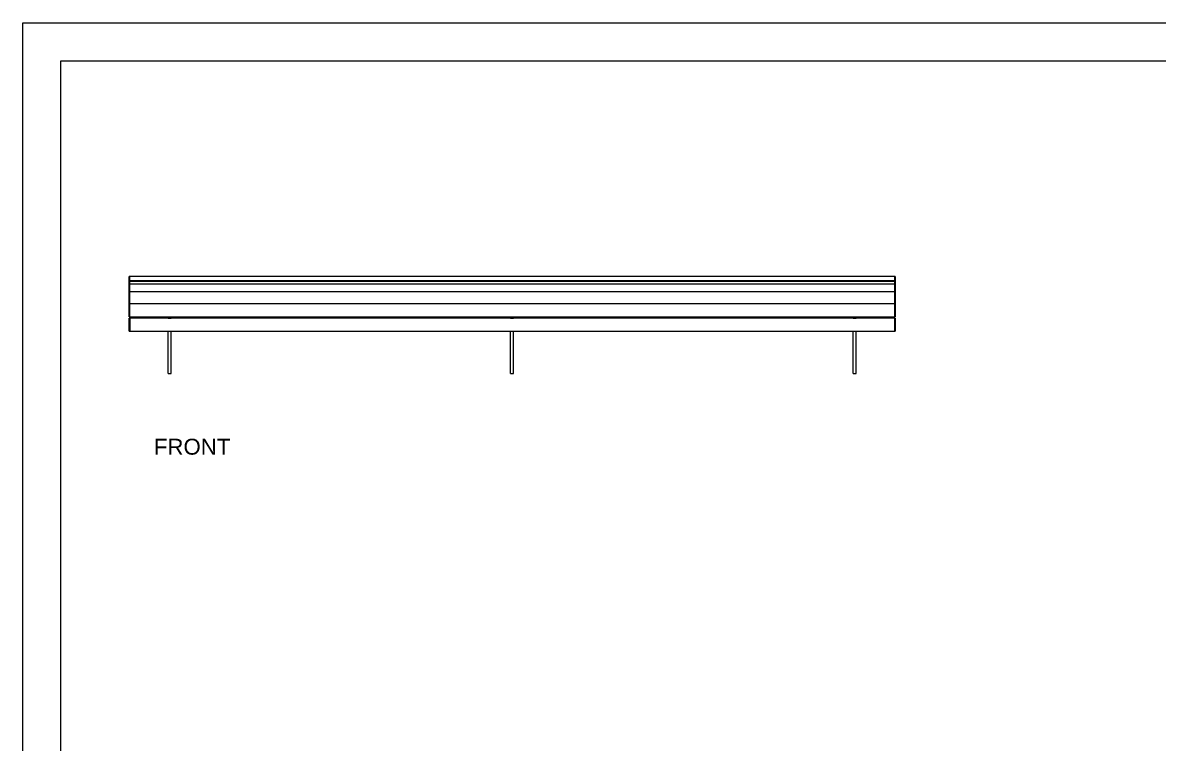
# Model space of a CAD drawing. Header units: millimetres. Extents: x -207 to 5733, y -3575 to 625.
# Drawn here: x -207 to 2763, y -1259 to 625 of the extents above; entities that cross this region are included whole.
import ezdxf

# ---------------------------------------------------------------- set-up
doc = ezdxf.new("R2010")
doc.units = ezdxf.units.MM
doc.layers.add('tabelka', color=155, linetype='Continuous')
doc.layers.add('WYMIAR', color=96, linetype='Continuous')

# ---------------------------------------------------------------- blocks, each defined once
blk = doc.blocks.new('front')
at = {"color": 7, "linetype": 'Continuous', "lineweight": 15}
for p, q in [((-2842.2, 411.8), (-2844.2, 411.8)), ((-2844.2, 400.6), (-2844.2, 411.8)), ((-2842.2, 400.6), (-2844.2, 400.6)), ((-2844.2, 399.3), (-2844.2, 400.6)), ((-2842.2, 399.3), (-2844.2, 399.3)), ((-2844.2, 391.7), (-2844.2, 399.3)), ((-2842.2, 391.7), (-2844.2, 391.7)), ((-2844.2, 372), (-2844.2, 391.7)), ((-842.2, 411.8), (-2842.2, 411.8)), ((-2842.2, 400.6), (-2842.2, 411.8)), ((-842.2, 400.6), (-2842.2, 400.6)), ((-2842.2, 399.3), (-2842.2, 400.6)), ((-842.2, 399.3), (-2842.2, 399.3)), ((-2842.2, 391.7), (-2842.2, 399.3)), ((-842.2, 391.7), (-2842.2, 391.7)), ((-2842.2, 372), (-2842.2, 391.7)), ((-840.2, 411.8), (-842.2, 411.8)), ((-842.2, 411.8), (-842.2, 400.6)), ((-840.2, 400.6), (-842.2, 400.6)), ((-842.2, 400.6), (-842.2, 399.3)), ((-840.2, 399.3), (-842.2, 399.3)), ((-842.2, 399.3), (-842.2, 391.7)), ((-840.2, 391.7), (-842.2, 391.7)), ((-842.2, 391.7), (-842.2, 372)), ((-840.2, 411.8), (-840.2, 400.6)), ((-840.2, 400.6), (-840.2, 399.3)), ((-840.2, 399.3), (-840.2, 391.7)), ((-840.2, 391.7), (-840.2, 372)), ((-2842.2, 372), (-2844.2, 372)), ((-2844.2, 340.5), (-2844.2, 372)), ((-842.2, 372), (-2842.2, 372)), ((-2842.2, 340.5), (-2842.2, 372)), ((-840.2, 372), (-842.2, 372)), ((-842.2, 372), (-842.2, 340.5)), ((-840.2, 372), (-840.2, 340.5)), ((-2842.2, 340.5), (-2844.2, 340.5)), ((-2844.2, 306.8), (-2844.2, 340.5)), ((-842.2, 340.5), (-2842.2, 340.5)), ((-2842.2, 306.8), (-2842.2, 340.5)), ((-840.2, 340.5), (-842.2, 340.5)), ((-842.2, 340.5), (-842.2, 306.8)), ((-840.2, 340.5), (-840.2, 306.8)), ((-2844.2, 306.8), (-2842.2, 306.8)), ((-2842.2, 303.2), (-2844.2, 303.2)), ((-2844.2, 269.5), (-2844.2, 303.2)), ((-2842.2, 306.8), (-842.2, 306.8)), ((-842.2, 303.2), (-2842.2, 303.2)), ((-2842.2, 269.5), (-2842.2, 303.2)), ((-2842.2, 303.2), (-2842.2, 269.6)), ((-2742.2, 306.6), (-2742.2, 306.8)), ((-2742.2, 306.6), (-2734.2, 306.6)), ((-2742.2, 305.1), (-2742.2, 306.6)), ((-2742.2, 305.1), (-2734.2, 305.1)), ((-2742.2, 303.4), (-2742.2, 305.1)), ((-2742.2, 303.2), (-2742.2, 303.4)), ((-2742.2, 303.4), (-2734.2, 303.4)), ((-2734.2, 306.6), (-2734.2, 306.8)), ((-2734.2, 305.1), (-2734.2, 306.6)), ((-2734.2, 303.4), (-2734.2, 305.1)), ((-2734.2, 303.2), (-2734.2, 303.4)), ((-1846.2, 306.6), (-1846.2, 306.8)), ((-1846.2, 306.6), (-1838.2, 306.6)), ((-1846.2, 305.1), (-1846.2, 306.6)), ((-1846.2, 305.1), (-1838.2, 305.1)), ((-1846.2, 303.4), (-1846.2, 305.1)), ((-1846.2, 303.4), (-1838.2, 303.4)), ((-1846.2, 303.2), (-1846.2, 303.4)), ((-1838.2, 306.6), (-1838.2, 306.8)), ((-1838.2, 305.1), (-1838.2, 306.6)), ((-1838.2, 303.4), (-1838.2, 305.1)), ((-1838.2, 303.2), (-1838.2, 303.4)), ((-950.2, 306.6), (-950.2, 306.8)), ((-950.2, 306.6), (-942.2, 306.6)), ((-950.2, 305.1), (-950.2, 306.6)), ((-950.2, 305.1), (-942.2, 305.1)), ((-950.2, 303.4), (-950.2, 305.1)), ((-950.2, 303.2), (-950.2, 303.4)), ((-950.2, 303.4), (-942.2, 303.4)), ((-942.2, 306.6), (-942.2, 306.8)), ((-942.2, 305.1), (-942.2, 306.6)), ((-942.2, 303.4), (-942.2, 305.1)), ((-942.2, 303.2), (-942.2, 303.4)), ((-842.2, 306.8), (-840.2, 306.8)), ((-840.2, 303.2), (-842.2, 303.2)), ((-842.2, 303.2), (-842.2, 269.6)), ((-840.2, 303.2), (-840.2, 269.6)), ((-2844.2, 269.5), (-2842.2, 269.5)), ((-2842.2, 269.6), (-2842.2, 269.5)), ((-2842.2, 269.5), (-842.2, 269.5)), ((-2742.2, 158.7), (-2742.2, 269.5)), ((-2734.2, 158.7), (-2734.2, 269.5)), ((-1846.2, 158.7), (-1846.2, 269.5)), ((-1838.2, 158.7), (-1838.2, 269.5)), ((-950.2, 158.7), (-950.2, 269.5)), ((-942.2, 158.7), (-942.2, 269.5)), ((-842.2, 269.6), (-842.2, 269.5)), ((-842.2, 269.5), (-840.2, 269.5)), ((-840.2, 269.6), (-840.2, 269.5)), ((-2742.2, 158.7), (-2734.2, 158.7)), ((-1846.2, 158.7), (-1838.2, 158.7)), ((-950.2, 158.7), (-942.2, 158.7))]:
    blk.add_line(p, q, dxfattribs=at)

msp = doc.modelspace()

# ---------------------------------------------------------------- linework, layer by layer
at = {"layer": 'tabelka', "lineweight": 5}
for points in [[(-206.6, 625.2), (5733.4, 625.2), (5733.4, -3574.8), (-206.6, -3574.8)], [(-106.6, 525.2), (5633.4, 525.2), (5633.4, -3474.8), (-106.6, -3474.8)]]:
    msp.add_lwpolyline(points, close=True, dxfattribs=at)

# ---------------------------------------------------------------- block references
msp.add_blockref('front', (2915.6, -450.7))

# ---------------------------------------------------------------- texts
at = {"layer": 'WYMIAR', "insert": (136.4, -462.9), "char_height": 41.595, "width": 196.525, "attachment_point": 1}
msp.add_mtext('{\\f@Arial Unicode MS|b0|i0|c238|p34;FRONT}', dxfattribs=at)

doc.saveas('drawing.dxf')
